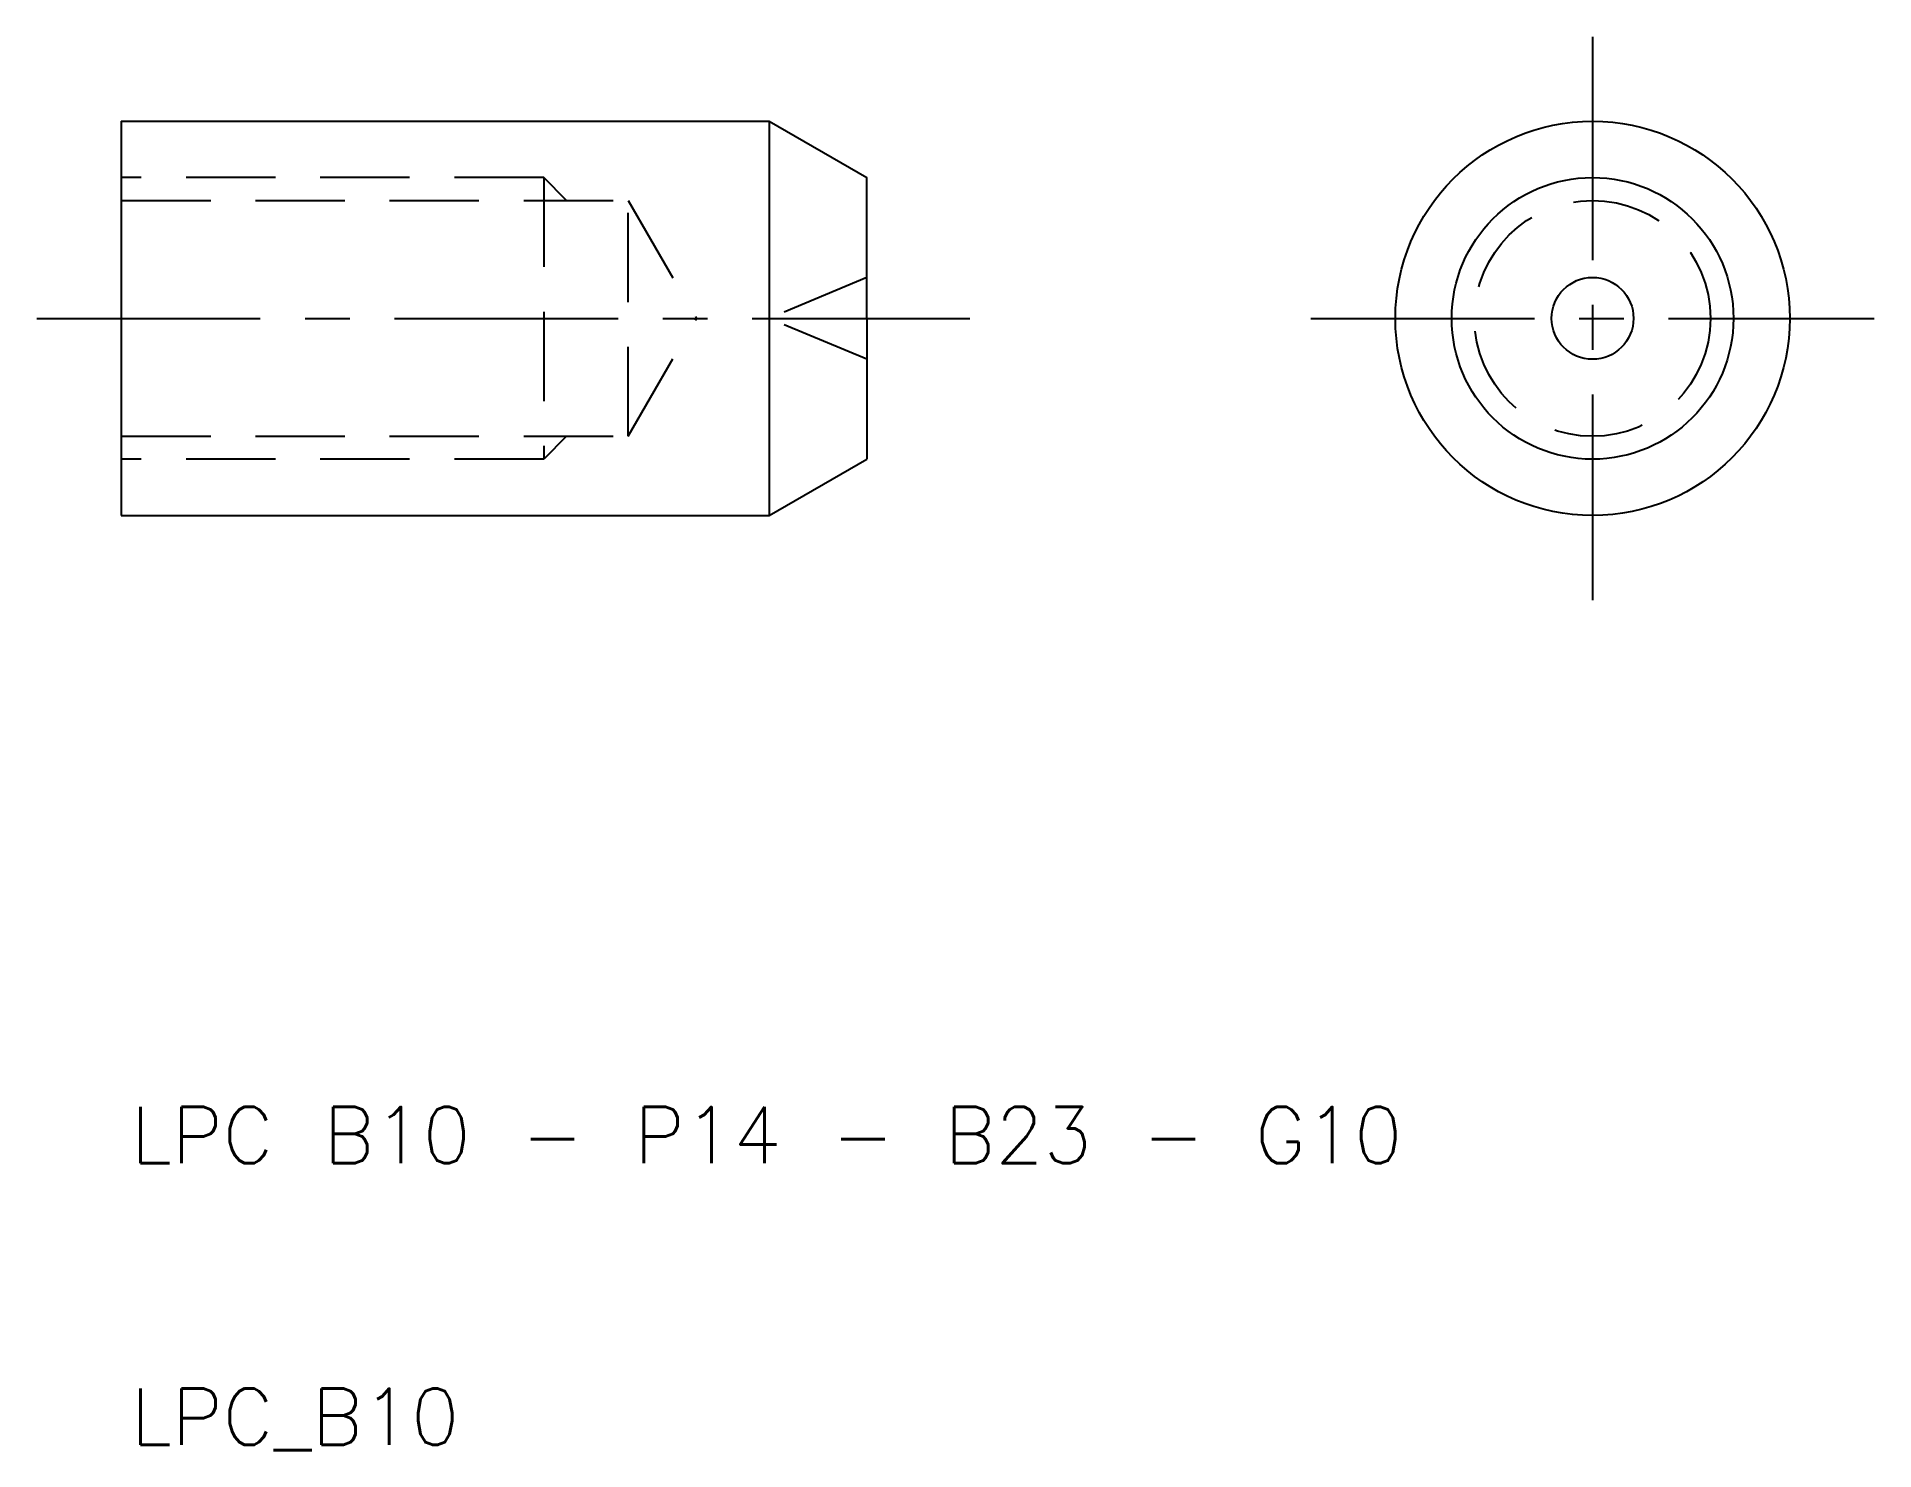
# Model space of a CAD drawing. Extents: x 39.8 to 105, y 9.8 to 60.
import ezdxf

# ---------------------------------------------------------------- set-up
doc = ezdxf.new("R2010")
doc.units = 0
doc.header["$LTSCALE"] = 0.25
doc.linetypes.add('CENTER', pattern=[50.8, 31.75, -6.35, 6.35, -6.35])
doc.linetypes.add('DASHED', pattern=[19.05, 12.7, -6.35])
doc.layers.get('0').update_dxf_attribs({"linetype": 'CONTINUOUS'})
doc.layers.add('CENTER', color=1, linetype='CENTER')
doc.styles.get("Standard").update_dxf_attribs({"font": 'txt.shx'})

msp = doc.modelspace()

# ---------------------------------------------------------------- linework, layer by layer
for p, q in [((42.767, 57), (42.767, 43)), ((42.767, 57), (65.767, 57)), ((65.767, 57), (65.767, 43)), ((65.767, 57), (69.231, 55)), ((69.231, 50), (69.231, 55)), ((69.231, 50), (69.231, 45)), ((65.767, 43), (69.231, 45)), ((42.767, 43), (65.767, 43))]:
    msp.add_line(p, q)
at = {"color": 3, "linetype": 'DASHED'}
for p, q in [((57.767, 55), (42.767, 55)), ((57.767, 55), (57.767, 45)), ((58.579, 54.188), (57.767, 55)), ((42.767, 54.188), (60.767, 54.188)), ((60.767, 54.188), (63.185, 50)), ((60.767, 45.812), (60.767, 54.188)), ((69.231, 51.454), (65.767, 50)), ((60.767, 45.812), (63.185, 50)), ((69.231, 48.546), (65.767, 50)), ((42.767, 45.812), (60.767, 45.812)), ((58.579, 45.812), (57.767, 45)), ((57.767, 45), (42.767, 45))]:
    msp.add_line(p, q, dxfattribs=at)
for radius in [7, 5, 1.454]:
    msp.add_circle((95, 50), radius)
msp.add_circle((95, 50), 4.188, dxfattribs=at)
at = {"layer": 'CENTER', "color": 1, "linetype": 'CENTER'}
for p, q in [((95, 60), (95, 40)), ((39.767, 50), (72.894, 50)), ((85, 50), (105, 50))]:
    msp.add_line(p, q, dxfattribs=at)

# ---------------------------------------------------------------- texts
for s, p in [('LPC B10 - P14 - B23 - G10', (43.11, 20)), ('LPC_B10', (43.11, 10))]:
    msp.add_text(s, height=2).set_placement(p)

doc.saveas('drawing.dxf')
